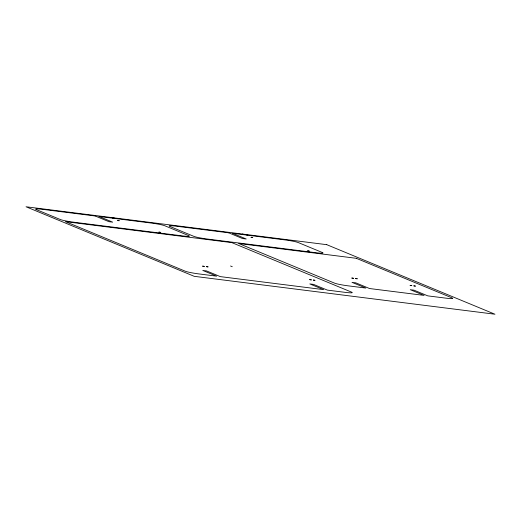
<?xml version="1.0" encoding="UTF-8"?>
<svg xmlns="http://www.w3.org/2000/svg" width="521" height="521" viewBox="0 0 521 521"><rect width="100%" height="100%" fill="white"/><g stroke="black" fill="none" stroke-linecap="round" stroke-linejoin="round"><path stroke-width="0.78" d="M110.4 217.654L108.778 217.394L110.426 217.622M119.153 220.741L117.544 220.487L119.179 220.709M160.448 232.386L158.84 232.132L160.475 232.353M247.651 234.906L246.068 234.704L247.683 234.919M202.649 266.133L204.291 266.394M204.265 266.426L202.656 266.166M207.983 266.895L206.375 266.635L208.009 266.863M307.657 250.848L309.298 251.109L307.664 250.888M351.87 278.038L353.505 278.299M353.485 278.331L351.877 278.077M355.589 278.507L357.23 278.768M357.204 278.8L355.615 278.553M413.85 285.853L415.491 286.114L413.856 285.892M230.542 265.997L232.262 266.713M112.523 217.83L114.145 218.091L112.523 217.83M242.343 234.19L243.965 234.45L242.363 234.19M251.096 237.276L252.718 237.537L251.096 237.276M309.695 279.614L311.317 279.881L309.695 279.614M313.414 280.083L315.036 280.35L313.44 280.083M410.151 285.378L411.772 285.645L410.151 285.378M326.765 244.675L26.05 206.778L194.235 276.325L494.95 314.222L326.765 244.675M95.154 215.981L42.611 209.357A10.602 0.925 9 0 0 36.164 209.54L60.293 219.51A10.602 0.925 9 0 0 73.63 222.187L182.441 235.896A10.602 0.925 9 0 0 188.882 235.72L164.76 225.743A10.602 0.925 9 0 0 151.422 223.073L98.873 216.449L112.66 222.148L108.941 221.679L95.154 215.981M228.699 232.809L176.15 226.186A10.602 0.925 9 0 0 169.703 226.368L193.832 236.345A10.602 0.925 9 0 0 207.169 239.015L315.98 252.731A10.602 0.925 9 0 0 322.427 252.548L298.299 242.571A10.602 0.925 9 0 0 284.961 239.901L232.418 233.278L246.199 238.983L242.48 238.514L228.699 232.809M231.838 242.617L65.464 221.653L185.326 271.22A10.602 0.925 9 0 0 198.67 273.89L216.593 276.15L202.806 270.451L206.524 270.92L220.311 276.618L323.619 289.637L309.832 283.938L313.557 284.407L327.338 290.106L345.267 292.366A10.602 0.925 9 0 0 351.708 292.19L231.838 242.617M356.279 258.305L238.67 243.483L334.547 283.131A10.602 0.925 9 0 0 347.885 285.801L365.807 288.061L352.027 282.362L355.745 282.831L369.532 288.53L424.074 295.4L410.288 289.702L414.006 290.171L427.793 295.869L445.715 298.129A10.602 0.925 9 0 0 452.163 297.953L356.279 258.305"/></g></svg>
